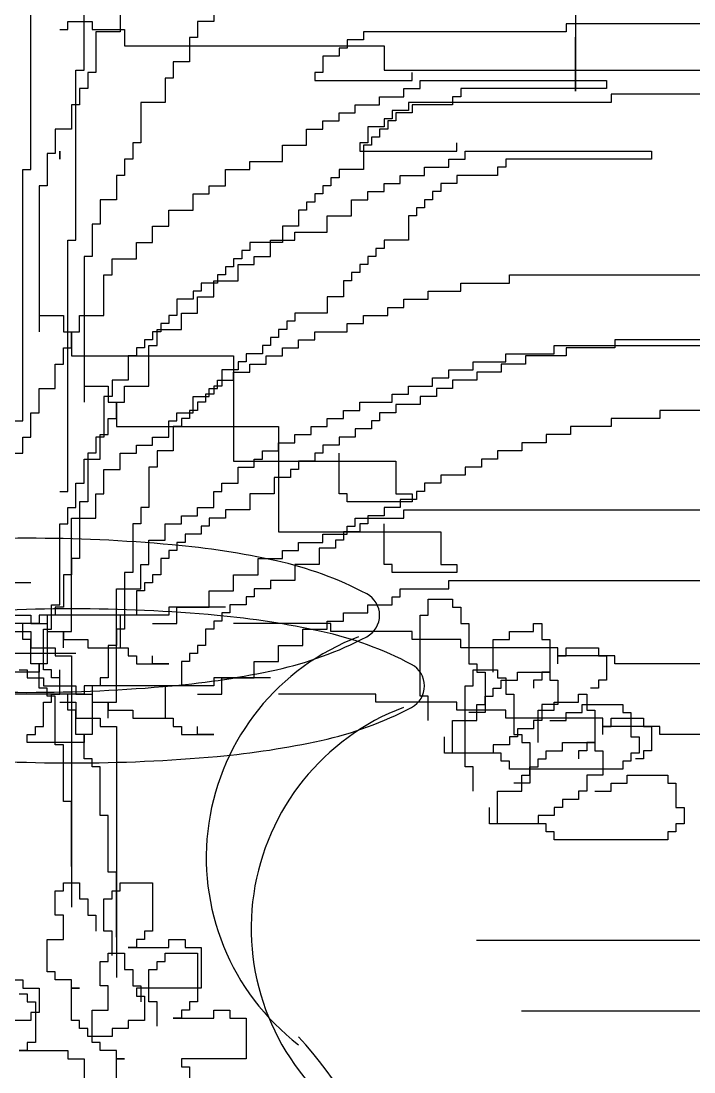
# Model space of a CAD drawing. Extents: x -74236 to 286982, y -14633 to 132816.
# Drawn here: x 110529.6 to 110626.1, y 123825 to 123975.7 of the extents above; entities that cross this region are included whole.
import ezdxf

# ---------------------------------------------------------------- set-up
doc = ezdxf.new("R2010")
doc.units = 0
doc.header["$LTSCALE"] = 10
doc.header["$MEASUREMENT"] = 0
doc.layers.add('LAYER3', color=4, linetype='Continuous')

msp = doc.modelspace()

# ---------------------------------------------------------------- linework, layer by layer
at = {"layer": 'LAYER3', "color": 8}
for p, q in [((110609.08, 123985.03), (110609.08, 123965.64)), ((110557.22, 123981.45), (110557.22, 123975.64)), ((110538.62, 123968.67), (110538.62, 123980.29)), ((110531.01, 123954.4), (110531.01, 123978.79)), ((110543.8, 123977.63), (110543.8, 123974.15)), ((110535.13, 123974.48), (110536.29, 123974.48)), ((110536.29, 123975.64), (110539.78, 123975.64)), ((110536.29, 123974.48), (110536.29, 123975.64)), ((110539.78, 123975.64), (110539.78, 123974.48)), ((110539.78, 123974.48), (110544.43, 123974.48)), ((110544.43, 123974.48), (110544.43, 123972.16)), ((110554.89, 123975.64), (110554.89, 123973.32)), ((110557.22, 123975.64), (110554.89, 123975.64)), ((110607.73, 123975.31), (110607.73, 123974.15)), ((110651.91, 123975.31), (110607.73, 123975.31)), ((110540.31, 123974.15), (110540.31, 123968.34)), ((110543.8, 123974.15), (110540.31, 123974.15)), ((110554.89, 123973.32), (110553.73, 123973.32)), ((110553.73, 123973.32), (110553.73, 123969.83)), ((110576.35, 123972.98), (110576.35, 123971.82)), ((110578.67, 123972.98), (110576.35, 123972.98)), ((110578.67, 123974.15), (110578.67, 123972.98)), ((110607.73, 123974.15), (110578.67, 123974.15)), ((110609.08, 123965.64), (110609.08, 123973.39)), ((110544.43, 123972.16), (110581.63, 123972.16)), ((110575.18, 123971.82), (110575.18, 123970.66)), ((110576.35, 123971.82), (110575.18, 123971.82)), ((110581.63, 123972.16), (110581.63, 123968.67)), ((110572.86, 123970.66), (110572.86, 123968.34)), ((110575.18, 123970.66), (110572.86, 123970.66)), ((110537.46, 123968.67), (110538.62, 123968.67)), ((110537.46, 123944.28), (110537.46, 123968.67)), ((110551.4, 123969.83), (110551.4, 123967.51)), ((110553.73, 123969.83), (110551.4, 123969.83)), ((110581.63, 123968.67), (110656.03, 123968.67)), ((110539.15, 123968.34), (110539.15, 123966.01)), ((110540.31, 123968.34), (110539.15, 123968.34)), ((110550.24, 123967.51), (110550.24, 123964.03)), ((110551.4, 123967.51), (110550.24, 123967.51)), ((110571.7, 123968.34), (110571.7, 123967.18)), ((110572.86, 123968.34), (110571.7, 123968.34)), ((110571.7, 123967.18), (110585.65, 123967.18)), ((110585.65, 123967.18), (110585.65, 123968.34)), ((110586.81, 123967.18), (110613.54, 123967.18)), ((110586.81, 123966.01), (110586.81, 123967.18)), ((110613.54, 123967.18), (110613.54, 123966.01)), ((110537.98, 123966.01), (110537.98, 123963.69)), ((110539.15, 123966.01), (110537.98, 123966.01)), ((110584.48, 123966.01), (110586.81, 123966.01)), ((110584.48, 123964.85), (110584.48, 123966.01)), ((110613.54, 123966.01), (110592.62, 123966.01)), ((110592.62, 123966.01), (110592.62, 123964.85)), ((110546.75, 123964.03), (110546.75, 123958.22)), ((110550.24, 123964.03), (110546.75, 123964.03)), ((110581, 123964.85), (110584.48, 123964.85)), ((110581, 123963.69), (110581, 123964.85)), ((110585.12, 123964.03), (110585.12, 123962.86)), ((110614.18, 123964.03), (110585.12, 123964.03)), ((110591.46, 123964.85), (110591.46, 123963.69)), ((110592.62, 123964.85), (110591.46, 123964.85)), ((110614.18, 123965.19), (110614.18, 123964.03)), ((110658.35, 123965.19), (110614.18, 123965.19)), ((110536.82, 123963.69), (110536.82, 123960.21)), ((110537.98, 123963.69), (110536.82, 123963.69)), ((110575.18, 123962.53), (110577.51, 123962.53)), ((110575.18, 123961.37), (110575.18, 123962.53)), ((110577.51, 123963.69), (110581, 123963.69)), ((110577.51, 123962.53), (110577.51, 123963.69)), ((110582.79, 123962.86), (110582.79, 123961.7)), ((110585.12, 123962.86), (110582.79, 123962.86)), ((110583.32, 123962.53), (110583.32, 123961.37)), ((110585.65, 123962.53), (110583.32, 123962.53)), ((110585.65, 123963.69), (110585.65, 123962.53)), ((110591.46, 123963.69), (110585.65, 123963.69)), ((110572.86, 123961.37), (110575.18, 123961.37)), ((110572.86, 123960.21), (110572.86, 123961.37)), ((110581.63, 123961.7), (110581.63, 123960.54)), ((110582.79, 123961.7), (110581.63, 123961.7)), ((110582.16, 123961.37), (110582.16, 123960.21)), ((110583.32, 123961.37), (110582.16, 123961.37)), ((110534.5, 123960.21), (110534.5, 123956.72)), ((110536.82, 123960.21), (110534.5, 123960.21)), ((110570.53, 123960.21), (110572.86, 123960.21)), ((110570.53, 123957.88), (110570.53, 123960.21)), ((110579.3, 123960.54), (110579.3, 123958.22)), ((110581.63, 123960.54), (110579.3, 123960.54)), ((110581, 123960.21), (110581, 123959.04)), ((110582.16, 123960.21), (110581, 123960.21)), ((110545.59, 123958.22), (110545.59, 123955.89)), ((110546.75, 123958.22), (110545.59, 123958.22)), ((110578.14, 123958.22), (110578.14, 123957.06)), ((110579.3, 123958.22), (110578.14, 123958.22)), ((110579.83, 123959.04), (110579.83, 123957.88)), ((110581, 123959.04), (110579.83, 123959.04)), ((110592.09, 123957.06), (110592.09, 123958.22)), ((110533.33, 123956.72), (110533.33, 123952.07)), ((110534.5, 123956.72), (110533.33, 123956.72)), ((110535.13, 123955.89), (110535.13, 123957.06)), ((110535.13, 123957.06), (110535.13, 123955.89)), ((110567.05, 123957.88), (110570.53, 123957.88)), ((110567.05, 123955.56), (110567.05, 123957.88)), ((110578.14, 123957.06), (110592.09, 123957.06)), ((110578.67, 123957.88), (110578.67, 123954.4)), ((110579.83, 123957.88), (110578.67, 123957.88)), ((110593.25, 123957.06), (110619.99, 123957.06)), ((110593.25, 123955.89), (110593.25, 123957.06)), ((110619.99, 123957.06), (110619.99, 123955.89)), ((110544.43, 123955.89), (110544.43, 123953.57)), ((110545.59, 123955.89), (110544.43, 123955.89)), ((110562.4, 123955.56), (110567.05, 123955.56)), ((110562.4, 123954.4), (110562.4, 123955.56)), ((110590.93, 123955.89), (110593.25, 123955.89)), ((110590.93, 123954.73), (110590.93, 123955.89)), ((110619.99, 123955.89), (110599.07, 123955.89)), ((110599.07, 123955.89), (110599.07, 123954.73)), ((110529.85, 123918.39), (110529.85, 123954.4)), ((110529.85, 123954.4), (110531.01, 123954.4)), ((110543.27, 123953.57), (110543.27, 123950.08)), ((110544.43, 123953.57), (110543.27, 123953.57)), ((110558.91, 123954.4), (110562.4, 123954.4)), ((110558.91, 123952.07), (110558.91, 123954.4)), ((110575.18, 123954.4), (110575.18, 123953.24)), ((110578.67, 123954.4), (110575.18, 123954.4)), ((110583.95, 123953.57), (110587.44, 123953.57)), ((110583.95, 123952.41), (110583.95, 123953.57)), ((110587.44, 123954.73), (110590.93, 123954.73)), ((110587.44, 123953.57), (110587.44, 123954.73)), ((110592.09, 123953.57), (110592.09, 123952.41)), ((110597.9, 123953.57), (110592.09, 123953.57)), ((110597.9, 123954.73), (110597.9, 123953.57)), ((110599.07, 123954.73), (110597.9, 123954.73)), ((110532.17, 123952.07), (110532.17, 123931.16)), ((110533.33, 123952.07), (110532.17, 123952.07)), ((110556.58, 123952.07), (110558.91, 123952.07)), ((110556.58, 123950.91), (110556.58, 123952.07)), ((110572.86, 123952.07), (110572.86, 123950.91)), ((110574.02, 123952.07), (110572.86, 123952.07)), ((110574.02, 123953.24), (110574.02, 123952.07)), ((110575.18, 123953.24), (110574.02, 123953.24)), ((110581.63, 123952.41), (110583.95, 123952.41)), ((110581.63, 123951.25), (110581.63, 123952.41)), ((110589.77, 123952.41), (110589.77, 123951.25)), ((110592.09, 123952.41), (110589.77, 123952.41)), ((110554.26, 123950.91), (110556.58, 123950.91)), ((110554.26, 123948.59), (110554.26, 123950.91)), ((110571.7, 123950.91), (110571.7, 123949.75)), ((110572.86, 123950.91), (110571.7, 123950.91)), ((110579.3, 123951.25), (110581.63, 123951.25)), ((110579.3, 123950.08), (110579.3, 123951.25)), ((110588.6, 123951.25), (110588.6, 123950.08)), ((110589.77, 123951.25), (110588.6, 123951.25)), ((110540.94, 123950.08), (110540.94, 123946.6)), ((110543.27, 123950.08), (110540.94, 123950.08)), ((110570.53, 123949.75), (110570.53, 123948.59)), ((110571.7, 123949.75), (110570.53, 123949.75)), ((110576.98, 123950.08), (110579.3, 123950.08)), ((110576.98, 123947.76), (110576.98, 123950.08)), ((110586.28, 123948.92), (110586.28, 123947.76)), ((110587.44, 123948.92), (110586.28, 123948.92)), ((110587.44, 123950.08), (110587.44, 123948.92)), ((110588.6, 123950.08), (110587.44, 123950.08)), ((110550.77, 123948.59), (110554.26, 123948.59)), ((110550.77, 123946.27), (110550.77, 123948.59)), ((110569.37, 123948.59), (110569.37, 123946.27)), ((110570.53, 123948.59), (110569.37, 123948.59)), ((110573.49, 123947.76), (110576.98, 123947.76)), ((110573.49, 123945.44), (110573.49, 123947.76)), ((110585.12, 123947.76), (110585.12, 123944.28)), ((110586.28, 123947.76), (110585.12, 123947.76)), ((110539.78, 123946.6), (110539.78, 123941.95)), ((110540.94, 123946.6), (110539.78, 123946.6)), ((110548.45, 123946.27), (110550.77, 123946.27)), ((110548.45, 123943.94), (110548.45, 123946.27)), ((110567.05, 123946.27), (110567.05, 123943.94)), ((110569.37, 123946.27), (110567.05, 123946.27)), ((110568.84, 123945.44), (110573.49, 123945.44)), ((110568.84, 123944.28), (110568.84, 123945.44)), ((110536.29, 123908.26), (110536.29, 123944.28)), ((110536.29, 123944.28), (110537.46, 123944.28)), ((110546.12, 123943.94), (110548.45, 123943.94)), ((110546.12, 123941.62), (110546.12, 123943.94)), ((110562.4, 123943.94), (110562.4, 123942.78)), ((110567.05, 123943.94), (110562.4, 123943.94)), ((110565.35, 123944.28), (110568.84, 123944.28)), ((110565.35, 123941.95), (110565.35, 123944.28)), ((110580.47, 123943.11), (110580.47, 123941.95)), ((110581.63, 123943.11), (110580.47, 123943.11)), ((110581.63, 123944.28), (110581.63, 123943.11)), ((110585.12, 123944.28), (110581.63, 123944.28)), ((110538.62, 123941.95), (110538.62, 123921.04)), ((110539.78, 123941.95), (110538.62, 123941.95)), ((110542.63, 123941.62), (110546.12, 123941.62)), ((110542.63, 123939.3), (110542.63, 123941.62)), ((110560.07, 123941.62), (110560.07, 123940.46)), ((110561.23, 123941.62), (110560.07, 123941.62)), ((110561.23, 123942.78), (110561.23, 123941.62)), ((110562.4, 123942.78), (110561.23, 123942.78)), ((110563.03, 123941.95), (110565.35, 123941.95)), ((110563.03, 123940.79), (110563.03, 123941.95)), ((110579.3, 123941.95), (110579.3, 123940.79)), ((110580.47, 123941.95), (110579.3, 123941.95)), ((110558.91, 123940.46), (110558.91, 123939.3)), ((110560.07, 123940.46), (110558.91, 123940.46)), ((110560.7, 123940.79), (110563.03, 123940.79)), ((110560.7, 123938.47), (110560.7, 123940.79)), ((110578.14, 123940.79), (110578.14, 123939.63)), ((110579.3, 123940.79), (110578.14, 123940.79)), ((110541.47, 123939.3), (110542.63, 123939.3)), ((110541.47, 123933.49), (110541.47, 123939.3)), ((110557.22, 123938.47), (110560.7, 123938.47)), ((110557.22, 123936.14), (110557.22, 123938.47)), ((110557.75, 123939.3), (110557.75, 123938.13)), ((110558.91, 123939.3), (110557.75, 123939.3)), ((110575.82, 123938.47), (110575.82, 123936.14)), ((110576.98, 123938.47), (110575.82, 123938.47)), ((110576.98, 123939.63), (110576.98, 123938.47)), ((110578.14, 123939.63), (110576.98, 123939.63)), ((110599.6, 123939.3), (110636.79, 123939.3)), ((110599.6, 123938.13), (110599.6, 123939.3)), ((110554.26, 123936.97), (110554.26, 123935.81)), ((110555.42, 123936.97), (110554.26, 123936.97)), ((110555.42, 123938.13), (110555.42, 123936.97)), ((110557.75, 123938.13), (110555.42, 123938.13)), ((110587.97, 123936.97), (110592.62, 123936.97)), ((110587.97, 123935.81), (110587.97, 123936.97)), ((110592.62, 123938.13), (110599.6, 123938.13)), ((110592.62, 123936.97), (110592.62, 123938.13)), ((110551.93, 123935.81), (110551.93, 123933.49)), ((110554.26, 123935.81), (110551.93, 123935.81)), ((110554.89, 123936.14), (110557.22, 123936.14)), ((110554.89, 123933.82), (110554.89, 123936.14)), ((110573.49, 123936.14), (110573.49, 123933.82)), ((110575.82, 123936.14), (110573.49, 123936.14)), ((110584.48, 123935.81), (110587.97, 123935.81)), ((110584.48, 123934.65), (110584.48, 123935.81)), ((110552.57, 123933.82), (110554.89, 123933.82)), ((110552.57, 123931.5), (110552.57, 123933.82)), ((110568.84, 123933.82), (110568.84, 123932.66)), ((110573.49, 123933.82), (110568.84, 123933.82)), ((110582.16, 123934.65), (110584.48, 123934.65)), ((110582.16, 123933.49), (110582.16, 123934.65)), ((110532.17, 123933.49), (110535.66, 123933.49)), ((110535.66, 123933.49), (110535.66, 123931.16)), ((110537.98, 123931.16), (110537.98, 123933.49)), ((110537.98, 123933.49), (110541.47, 123933.49)), ((110549.61, 123932.33), (110549.61, 123931.16)), ((110550.77, 123932.33), (110549.61, 123932.33)), ((110550.77, 123933.49), (110550.77, 123932.33)), ((110551.93, 123933.49), (110550.77, 123933.49)), ((110567.68, 123932.66), (110567.68, 123931.5)), ((110568.84, 123932.66), (110567.68, 123932.66)), ((110576.35, 123931.16), (110576.35, 123932.33)), ((110576.35, 123932.33), (110578.67, 123932.33)), ((110578.67, 123933.49), (110582.16, 123933.49)), ((110578.67, 123932.33), (110578.67, 123933.49)), ((110535.66, 123931.16), (110536.82, 123931.16)), ((110536.82, 123931.16), (110536.82, 123927.68)), ((110536.82, 123931.16), (110537.98, 123931.16)), ((110536.82, 123928.84), (110536.82, 123931.16)), ((110548.45, 123931.16), (110548.45, 123930)), ((110549.61, 123931.16), (110548.45, 123931.16)), ((110549.08, 123931.5), (110552.57, 123931.5)), ((110549.08, 123929.17), (110549.08, 123931.5)), ((110566.52, 123931.5), (110566.52, 123930.34)), ((110567.68, 123931.5), (110566.52, 123931.5)), ((110571.7, 123931.16), (110576.35, 123931.16)), ((110571.7, 123930), (110571.7, 123931.16)), ((110547.28, 123930), (110547.28, 123928.84)), ((110548.45, 123930), (110547.28, 123930)), ((110565.35, 123930.34), (110565.35, 123929.17)), ((110566.52, 123930.34), (110565.35, 123930.34)), ((110569.37, 123930), (110571.7, 123930)), ((110569.37, 123928.84), (110569.37, 123930)), ((110614.71, 123930), (110614.71, 123928.84)), ((110644.93, 123930), (110614.71, 123930)), ((110535.66, 123928.84), (110536.82, 123928.84)), ((110535.66, 123926.52), (110535.66, 123928.84)), ((110546.12, 123928.84), (110546.12, 123927.68)), ((110547.28, 123928.84), (110546.12, 123928.84)), ((110547.92, 123929.17), (110549.08, 123929.17)), ((110547.92, 123923.37), (110547.92, 123929.17)), ((110561.87, 123928.01), (110561.87, 123926.85)), ((110564.19, 123928.01), (110561.87, 123928.01)), ((110564.19, 123929.17), (110564.19, 123928.01)), ((110565.35, 123929.17), (110564.19, 123929.17)), ((110567.05, 123928.84), (110569.37, 123928.84)), ((110567.05, 123927.68), (110567.05, 123928.84)), ((110599.07, 123928.01), (110606.04, 123928.01)), ((110599.07, 123926.85), (110599.07, 123928.01)), ((110606.04, 123928.01), (110606.04, 123929.17)), ((110606.04, 123929.17), (110643.24, 123929.17)), ((110614.71, 123928.84), (110607.73, 123928.84)), ((110607.73, 123928.84), (110607.73, 123927.68)), ((110534.5, 123926.52), (110535.66, 123926.52)), ((110534.5, 123923.03), (110534.5, 123926.52)), ((110536.82, 123927.68), (110560.07, 123927.68)), ((110544.96, 123927.68), (110544.96, 123924.19)), ((110546.12, 123927.68), (110544.96, 123927.68)), ((110560.07, 123927.68), (110560.07, 123912.58)), ((110560.7, 123926.85), (110560.7, 123925.69)), ((110561.87, 123926.85), (110560.7, 123926.85)), ((110562.4, 123926.52), (110564.72, 123926.52)), ((110562.4, 123925.36), (110562.4, 123926.52)), ((110564.72, 123927.68), (110567.05, 123927.68)), ((110564.72, 123926.52), (110564.72, 123927.68)), ((110594.42, 123926.85), (110599.07, 123926.85)), ((110594.42, 123925.69), (110594.42, 123926.85)), ((110598.43, 123926.52), (110598.43, 123925.36)), ((110601.92, 123926.52), (110598.43, 123926.52)), ((110601.92, 123927.68), (110601.92, 123926.52)), ((110607.73, 123927.68), (110601.92, 123927.68)), ((110558.38, 123925.69), (110558.38, 123923.37)), ((110560.7, 123925.69), (110558.38, 123925.69)), ((110560.07, 123925.36), (110562.4, 123925.36)), ((110560.07, 123924.19), (110560.07, 123925.36)), ((110590.93, 123925.69), (110594.42, 123925.69)), ((110590.93, 123924.53), (110590.93, 123925.69)), ((110594.95, 123925.36), (110594.95, 123924.19)), ((110598.43, 123925.36), (110594.95, 123925.36)), ((110538.62, 123923.37), (110542.1, 123923.37)), ((110542.1, 123923.37), (110542.1, 123921.04)), ((110542.63, 123924.19), (110542.63, 123921.87)), ((110544.96, 123924.19), (110542.63, 123924.19)), ((110544.43, 123921.04), (110544.43, 123923.37)), ((110544.43, 123923.37), (110547.92, 123923.37)), ((110557.22, 123923.37), (110557.22, 123922.2)), ((110558.38, 123923.37), (110557.22, 123923.37)), ((110557.75, 123924.19), (110560.07, 123924.19)), ((110557.75, 123923.03), (110557.75, 123924.19)), ((110585.12, 123923.37), (110588.6, 123923.37)), ((110585.12, 123922.2), (110585.12, 123923.37)), ((110588.6, 123924.53), (110590.93, 123924.53)), ((110588.6, 123923.37), (110588.6, 123924.53)), ((110591.46, 123924.19), (110591.46, 123923.03)), ((110594.95, 123924.19), (110591.46, 123924.19)), ((110532.17, 123923.03), (110534.5, 123923.03)), ((110532.17, 123919.55), (110532.17, 123923.03)), ((110541.47, 123921.87), (110541.47, 123916.06)), ((110542.63, 123921.87), (110541.47, 123921.87)), ((110554.26, 123921.87), (110556.58, 123921.87)), ((110554.26, 123919.55), (110554.26, 123921.87)), ((110556.05, 123922.2), (110556.05, 123921.04)), ((110557.22, 123922.2), (110556.05, 123922.2)), ((110556.58, 123923.03), (110557.75, 123923.03)), ((110556.58, 123921.87), (110556.58, 123923.03)), ((110582.79, 123921.04), (110582.79, 123922.2)), ((110582.79, 123922.2), (110585.12, 123922.2)), ((110586.81, 123921.87), (110586.81, 123920.71)), ((110589.13, 123921.87), (110586.81, 123921.87)), ((110589.13, 123923.03), (110589.13, 123921.87)), ((110591.46, 123923.03), (110589.13, 123923.03)), ((110542.1, 123921.04), (110543.27, 123921.04)), ((110543.27, 123921.04), (110543.27, 123917.56)), ((110543.27, 123921.04), (110544.43, 123921.04)), ((110543.27, 123918.72), (110543.27, 123921.04)), ((110554.89, 123921.04), (110554.89, 123919.88)), ((110556.05, 123921.04), (110554.89, 123921.04)), ((110578.14, 123921.04), (110582.79, 123921.04)), ((110578.14, 123919.88), (110578.14, 123921.04)), ((110583.32, 123920.71), (110583.32, 123919.55)), ((110586.81, 123920.71), (110583.32, 123920.71)), ((110531.01, 123919.55), (110532.17, 123919.55)), ((110531.01, 123916.06), (110531.01, 123919.55)), ((110551.93, 123919.55), (110554.26, 123919.55)), ((110551.93, 123918.39), (110551.93, 123919.55)), ((110553.73, 123919.88), (110553.73, 123918.72)), ((110554.89, 123919.88), (110553.73, 123919.88)), ((110575.82, 123919.88), (110578.14, 123919.88)), ((110575.82, 123918.72), (110575.82, 123919.88)), ((110581, 123919.55), (110581, 123918.39)), ((110583.32, 123919.55), (110581, 123919.55)), ((110621.15, 123919.88), (110621.15, 123918.72)), ((110651.38, 123919.88), (110621.15, 123919.88)), ((110528.68, 123918.39), (110529.85, 123918.39)), ((110542.1, 123918.72), (110543.27, 123918.72)), ((110542.1, 123916.4), (110542.1, 123918.72)), ((110543.27, 123917.56), (110566.52, 123917.56)), ((110550.77, 123918.39), (110551.93, 123918.39)), ((110550.77, 123916.06), (110550.77, 123918.39)), ((110551.4, 123917.56), (110551.4, 123914.07)), ((110552.57, 123917.56), (110551.4, 123917.56)), ((110552.57, 123918.72), (110552.57, 123917.56)), ((110553.73, 123918.72), (110552.57, 123918.72)), ((110566.52, 123917.56), (110566.52, 123902.46)), ((110571.17, 123917.56), (110573.49, 123917.56)), ((110571.17, 123916.4), (110571.17, 123917.56)), ((110573.49, 123918.72), (110575.82, 123918.72)), ((110573.49, 123917.56), (110573.49, 123918.72)), ((110577.51, 123917.22), (110577.51, 123916.06)), ((110579.83, 123917.22), (110577.51, 123917.22)), ((110579.83, 123918.39), (110579.83, 123917.22)), ((110581, 123918.39), (110579.83, 123918.39)), ((110608.37, 123917.56), (110608.37, 123916.4)), ((110614.18, 123917.56), (110608.37, 123917.56)), ((110621.15, 123918.72), (110614.18, 123918.72)), ((110614.18, 123918.72), (110614.18, 123917.56)), ((110529.85, 123916.06), (110531.01, 123916.06)), ((110529.85, 123913.74), (110529.85, 123916.06)), ((110540.31, 123916.06), (110540.31, 123913.74)), ((110541.47, 123916.06), (110540.31, 123916.06)), ((110540.94, 123916.4), (110542.1, 123916.4)), ((110540.94, 123912.91), (110540.94, 123916.4)), ((110548.45, 123916.06), (110550.77, 123916.06)), ((110548.45, 123914.9), (110548.45, 123916.06)), ((110568.84, 123916.4), (110571.17, 123916.4)), ((110568.84, 123915.23), (110568.84, 123916.4)), ((110575.18, 123916.06), (110575.18, 123914.9)), ((110577.51, 123916.06), (110575.18, 123916.06)), ((110604.88, 123916.4), (110604.88, 123915.23)), ((110608.37, 123916.4), (110604.88, 123916.4)), ((110546.12, 123914.9), (110548.45, 123914.9)), ((110546.12, 123913.74), (110546.12, 123914.9)), ((110566.52, 123915.23), (110568.84, 123915.23)), ((110566.52, 123914.07), (110566.52, 123915.23)), ((110572.86, 123914.9), (110572.86, 123913.74)), ((110575.18, 123914.9), (110572.86, 123914.9)), ((110601.39, 123915.23), (110601.39, 123914.07)), ((110604.88, 123915.23), (110601.39, 123915.23)), ((110528.68, 123913.74), (110529.85, 123913.74)), ((110538.62, 123912.91), (110540.94, 123912.91)), ((110538.62, 123909.43), (110538.62, 123912.91)), ((110539.15, 123913.74), (110539.15, 123906.77)), ((110540.31, 123913.74), (110539.15, 123913.74)), ((110543.8, 123913.74), (110546.12, 123913.74)), ((110543.8, 123911.42), (110543.8, 123913.74)), ((110549.08, 123914.07), (110549.08, 123911.75)), ((110551.4, 123914.07), (110549.08, 123914.07)), ((110563.03, 123912.91), (110564.19, 123912.91)), ((110563.03, 123911.75), (110563.03, 123912.91)), ((110564.19, 123914.07), (110566.52, 123914.07)), ((110564.19, 123912.91), (110564.19, 123914.07)), ((110571.7, 123913.74), (110571.7, 123912.58)), ((110572.86, 123913.74), (110571.7, 123913.74)), ((110575.18, 123907.93), (110575.18, 123913.74)), ((110595.58, 123912.91), (110595.58, 123911.75)), ((110597.9, 123912.91), (110595.58, 123912.91)), ((110597.9, 123914.07), (110597.9, 123912.91)), ((110601.39, 123914.07), (110597.9, 123914.07)), ((110541.47, 123911.42), (110543.8, 123911.42)), ((110541.47, 123907.93), (110541.47, 123911.42)), ((110547.92, 123911.75), (110547.92, 123905.94)), ((110549.08, 123911.75), (110547.92, 123911.75)), ((110560.07, 123912.58), (110583.32, 123912.58)), ((110560.7, 123911.75), (110563.03, 123911.75)), ((110560.7, 123909.43), (110560.7, 123911.75)), ((110568.21, 123911.42), (110568.21, 123910.25)), ((110569.37, 123911.42), (110568.21, 123911.42)), ((110569.37, 123912.58), (110569.37, 123911.42)), ((110571.7, 123912.58), (110569.37, 123912.58)), ((110583.32, 123912.58), (110583.32, 123907.93)), ((110593.25, 123911.75), (110593.25, 123910.59)), ((110595.58, 123911.75), (110593.25, 123911.75)), ((110565.88, 123910.25), (110565.88, 123907.93)), ((110568.21, 123910.25), (110565.88, 123910.25)), ((110589.77, 123910.59), (110589.77, 123909.43)), ((110593.25, 123910.59), (110589.77, 123910.59)), ((110535.13, 123908.26), (110536.29, 123908.26)), ((110537.46, 123905.94), (110537.46, 123909.43)), ((110537.46, 123909.43), (110538.62, 123909.43)), ((110557.22, 123905.94), (110557.22, 123908.26)), ((110557.22, 123908.26), (110558.38, 123908.26)), ((110558.38, 123909.43), (110560.7, 123909.43)), ((110558.38, 123908.26), (110558.38, 123909.43)), ((110586.28, 123908.26), (110586.28, 123907.1)), ((110587.44, 123908.26), (110586.28, 123908.26)), ((110587.44, 123909.43), (110587.44, 123908.26)), ((110589.77, 123909.43), (110587.44, 123909.43)), ((110537.98, 123906.77), (110537.98, 123898.64)), ((110539.15, 123906.77), (110537.98, 123906.77)), ((110540.31, 123904.44), (110540.31, 123907.93)), ((110540.31, 123907.93), (110541.47, 123907.93)), ((110562.4, 123907.93), (110562.4, 123905.61)), ((110565.88, 123907.93), (110562.4, 123907.93)), ((110576.35, 123907.93), (110575.18, 123907.93)), ((110576.35, 123906.77), (110576.35, 123907.93)), ((110585.65, 123906.77), (110576.35, 123906.77)), ((110583.32, 123907.93), (110585.65, 123907.93)), ((110583.95, 123907.1), (110583.95, 123905.94)), ((110586.28, 123907.1), (110583.95, 123907.1)), ((110585.65, 123907.93), (110585.65, 123906.77)), ((110536.29, 123905.94), (110537.46, 123905.94)), ((110536.29, 123903.62), (110536.29, 123905.94)), ((110546.75, 123905.94), (110546.75, 123903.62)), ((110547.92, 123905.94), (110546.75, 123905.94)), ((110554.89, 123905.94), (110557.22, 123905.94)), ((110554.89, 123904.78), (110554.89, 123905.94)), ((110558.91, 123905.61), (110558.91, 123904.44)), ((110562.4, 123905.61), (110558.91, 123905.61)), ((110581.63, 123905.94), (110581.63, 123904.78)), ((110583.95, 123905.94), (110581.63, 123905.94)), ((110584.48, 123905.61), (110627.49, 123905.61)), ((110584.48, 123904.44), (110584.48, 123905.61)), ((110536.82, 123904.44), (110540.31, 123904.44)), ((110536.82, 123888.18), (110536.82, 123904.44)), ((110552.57, 123904.78), (110554.89, 123904.78)), ((110552.57, 123903.62), (110552.57, 123904.78)), ((110556.58, 123904.44), (110556.58, 123903.28)), ((110558.91, 123904.44), (110556.58, 123904.44)), ((110577.51, 123904.44), (110584.48, 123904.44)), ((110577.51, 123903.28), (110577.51, 123904.44)), ((110579.3, 123904.78), (110579.3, 123903.62)), ((110581.63, 123904.78), (110579.3, 123904.78)), ((110535.13, 123903.62), (110536.29, 123903.62)), ((110535.13, 123892), (110535.13, 123903.62)), ((110545.59, 123903.62), (110545.59, 123896.65)), ((110546.75, 123903.62), (110545.59, 123903.62)), ((110550.24, 123903.62), (110552.57, 123903.62)), ((110550.24, 123901.29), (110550.24, 123903.62)), ((110555.42, 123903.28), (110555.42, 123902.12)), ((110556.58, 123903.28), (110555.42, 123903.28)), ((110566.52, 123902.46), (110589.77, 123902.46)), ((110575.82, 123902.46), (110575.82, 123901.29)), ((110578.14, 123902.46), (110575.82, 123902.46)), ((110576.35, 123903.28), (110577.51, 123903.28)), ((110576.35, 123902.12), (110576.35, 123903.28)), ((110578.14, 123903.62), (110578.14, 123902.46)), ((110579.3, 123903.62), (110578.14, 123903.62)), ((110581.63, 123897.81), (110581.63, 123903.62)), ((110589.77, 123902.46), (110589.77, 123897.81)), ((110547.92, 123901.29), (110550.24, 123901.29)), ((110547.92, 123897.81), (110547.92, 123901.29)), ((110551.93, 123900.96), (110551.93, 123899.8)), ((110553.1, 123900.96), (110551.93, 123900.96)), ((110553.1, 123902.12), (110553.1, 123900.96)), ((110555.42, 123902.12), (110553.1, 123902.12)), ((110569.37, 123900.96), (110572.86, 123900.96)), ((110569.37, 123899.8), (110569.37, 123900.96)), ((110572.86, 123902.12), (110576.35, 123902.12)), ((110572.86, 123900.96), (110572.86, 123902.12)), ((110574.65, 123901.29), (110574.65, 123900.13)), ((110575.82, 123901.29), (110574.65, 123901.29)), ((110550.77, 123899.8), (110550.77, 123898.64)), ((110551.93, 123899.8), (110550.77, 123899.8)), ((110567.05, 123899.8), (110569.37, 123899.8)), ((110567.05, 123898.64), (110567.05, 123899.8)), ((110572.33, 123900.13), (110572.33, 123897.81)), ((110574.65, 123900.13), (110572.33, 123900.13)), ((110536.82, 123898.64), (110536.82, 123896.31)), ((110537.98, 123898.64), (110536.82, 123898.64)), ((110546.75, 123897.81), (110547.92, 123897.81)), ((110546.75, 123894.32), (110546.75, 123897.81)), ((110549.61, 123898.64), (110549.61, 123896.31)), ((110550.77, 123898.64), (110549.61, 123898.64)), ((110563.56, 123898.64), (110567.05, 123898.64)), ((110563.56, 123896.31), (110563.56, 123898.64)), ((110568.84, 123897.81), (110568.84, 123895.49)), ((110572.33, 123897.81), (110568.84, 123897.81)), ((110582.79, 123897.81), (110581.63, 123897.81)), ((110582.79, 123896.65), (110582.79, 123897.81)), ((110589.77, 123897.81), (110592.09, 123897.81)), ((110592.09, 123897.81), (110592.09, 123896.65)), ((110535.66, 123896.31), (110535.66, 123891.67)), ((110536.82, 123896.31), (110535.66, 123896.31)), ((110544.43, 123896.65), (110544.43, 123888.51)), ((110545.59, 123896.65), (110544.43, 123896.65)), ((110548.45, 123896.31), (110548.45, 123895.15)), ((110549.61, 123896.31), (110548.45, 123896.31)), ((110560.07, 123896.31), (110563.56, 123896.31)), ((110560.07, 123893.99), (110560.07, 123896.31)), ((110592.09, 123896.65), (110582.79, 123896.65)), ((110531.01, 123895.15), (110501.95, 123895.15)), ((110547.28, 123895.15), (110547.28, 123893.99)), ((110548.45, 123895.15), (110547.28, 123895.15)), ((110565.35, 123895.49), (110565.35, 123894.32)), ((110568.84, 123895.49), (110565.35, 123895.49)), ((110590.93, 123895.49), (110633.94, 123895.49)), ((110590.93, 123894.32), (110590.93, 123895.49)), ((110543.27, 123894.32), (110546.75, 123894.32)), ((110543.27, 123878.06), (110543.27, 123894.32)), ((110546.12, 123893.99), (110546.12, 123890.5)), ((110547.28, 123893.99), (110546.12, 123893.99)), ((110556.58, 123893.99), (110560.07, 123893.99)), ((110556.58, 123891.67), (110556.58, 123893.99)), ((110561.87, 123893.16), (110561.87, 123892)), ((110563.03, 123893.16), (110561.87, 123893.16)), ((110563.03, 123894.32), (110563.03, 123893.16)), ((110565.35, 123894.32), (110563.03, 123894.32)), ((110582.79, 123893.16), (110583.95, 123893.16)), ((110582.79, 123892), (110582.79, 123893.16)), ((110583.95, 123894.32), (110590.93, 123894.32)), ((110583.95, 123893.16), (110583.95, 123894.32)), ((110533.97, 123892), (110535.13, 123892)), ((110533.97, 123888.51), (110533.97, 123892)), ((110534.5, 123891.67), (110534.5, 123890.5)), ((110535.66, 123891.67), (110534.5, 123891.67)), ((110550.77, 123891.67), (110550.77, 123890.5)), ((110558.91, 123891.67), (110550.77, 123891.67)), ((110551.93, 123891.67), (110556.58, 123891.67)), ((110551.93, 123889.34), (110551.93, 123891.67)), ((110559.54, 123892), (110559.54, 123890.84)), ((110561.87, 123892), (110559.54, 123892)), ((110579.3, 123892), (110582.79, 123892)), ((110579.3, 123890.84), (110579.3, 123892)), ((110587.97, 123892.83), (110591.46, 123892.83)), ((110587.97, 123890.5), (110587.97, 123892.83)), ((110591.46, 123892.83), (110591.46, 123891.67)), ((110591.46, 123891.67), (110592.62, 123891.67)), ((110592.62, 123891.67), (110592.62, 123889.34)), ((110526.36, 123890.5), (110531.01, 123890.5)), ((110531.01, 123890.5), (110531.01, 123889.34)), ((110532.17, 123890.5), (110532.17, 123889.34)), ((110550.77, 123890.5), (110532.17, 123890.5)), ((110533.33, 123890.5), (110533.33, 123883.53)), ((110534.5, 123890.5), (110533.33, 123890.5)), ((110543.8, 123890.5), (110543.8, 123885.86)), ((110546.12, 123890.5), (110543.8, 123890.5)), ((110558.38, 123890.84), (110558.38, 123889.68)), ((110559.54, 123890.84), (110558.38, 123890.84)), ((110575.82, 123890.84), (110579.3, 123890.84)), ((110575.82, 123889.68), (110575.82, 123890.84)), ((110586.81, 123890.5), (110587.97, 123890.5)), ((110586.81, 123878.89), (110586.81, 123890.5)), ((110532.17, 123889.34), (110519.38, 123889.34)), ((110529.85, 123887.02), (110529.85, 123889.34)), ((110531.01, 123889.34), (110533.33, 123889.34)), ((110533.33, 123889.34), (110533.33, 123888.18)), ((110548.45, 123889.34), (110551.93, 123889.34)), ((110557.22, 123889.68), (110557.22, 123888.51)), ((110558.38, 123889.68), (110557.22, 123889.68)), ((110574.02, 123889.34), (110560.07, 123889.34)), ((110573.49, 123889.68), (110575.82, 123889.68)), ((110573.49, 123888.51), (110573.49, 123889.68)), ((110574.02, 123888.18), (110574.02, 123889.34)), ((110592.62, 123889.34), (110593.78, 123889.34)), ((110593.78, 123889.34), (110593.78, 123883.53)), ((110603.08, 123889.34), (110604.25, 123889.34)), ((110603.08, 123888.18), (110603.08, 123889.34)), ((110604.25, 123889.34), (110604.25, 123887.02)), ((110528.68, 123888.18), (110531.01, 123888.18)), ((110531.01, 123888.18), (110531.01, 123885.86)), ((110532.81, 123888.51), (110533.97, 123888.51)), ((110532.81, 123882.71), (110532.81, 123888.51)), ((110533.33, 123888.18), (110535.66, 123888.18)), ((110535.66, 123888.18), (110535.66, 123887.02)), ((110535.66, 123888.18), (110536.82, 123888.18)), ((110535.66, 123885.86), (110535.66, 123888.18)), ((110543.27, 123888.51), (110543.27, 123886.19)), ((110544.43, 123888.51), (110543.27, 123888.51)), ((110556.05, 123888.51), (110556.05, 123886.19)), ((110557.22, 123888.51), (110556.05, 123888.51)), ((110570, 123888.51), (110573.49, 123888.51)), ((110570, 123886.19), (110570, 123888.51)), ((110585.65, 123888.18), (110574.02, 123888.18)), ((110585.65, 123887.02), (110585.65, 123888.18)), ((110599.6, 123888.18), (110603.08, 123888.18)), ((110599.6, 123887.02), (110599.6, 123888.18)), ((110531.01, 123887.02), (110529.85, 123887.02)), ((110531.01, 123883.53), (110531.01, 123887.02)), ((110531.01, 123885.86), (110534.5, 123885.86)), ((110534.5, 123885.86), (110534.5, 123884.7)), ((110535.66, 123887.02), (110539.15, 123887.02)), ((110539.15, 123887.02), (110539.15, 123885.86)), ((110539.15, 123885.86), (110544.96, 123885.86)), ((110542.1, 123886.19), (110542.1, 123881.54)), ((110543.27, 123886.19), (110542.1, 123886.19)), ((110544.96, 123885.86), (110544.96, 123884.7)), ((110554.89, 123886.19), (110554.89, 123885.03)), ((110556.05, 123886.19), (110554.89, 123886.19)), ((110566.52, 123886.19), (110570, 123886.19)), ((110566.52, 123883.87), (110566.52, 123886.19)), ((110592.62, 123887.02), (110585.65, 123887.02)), ((110592.62, 123885.86), (110592.62, 123887.02)), ((110606.57, 123885.86), (110592.62, 123885.86)), ((110597.27, 123887.02), (110599.6, 123887.02)), ((110597.27, 123882.37), (110597.27, 123887.02)), ((110604.25, 123887.02), (110605.41, 123887.02)), ((110605.41, 123887.02), (110605.41, 123882.37)), ((110606.57, 123884.7), (110606.57, 123885.86)), ((110607.73, 123885.86), (110612.38, 123885.86)), ((110607.73, 123884.7), (110607.73, 123885.86)), ((110612.38, 123885.86), (110612.38, 123884.7)), ((110537.46, 123885.03), (110508.39, 123885.03)), ((110534.5, 123884.7), (110536.82, 123884.7)), ((110536.82, 123884.7), (110536.82, 123848.68)), ((110544.96, 123884.7), (110546.12, 123884.7)), ((110546.12, 123884.7), (110546.12, 123883.53)), ((110548.45, 123883.53), (110548.45, 123884.7)), ((110553.73, 123885.03), (110553.73, 123883.87)), ((110554.89, 123885.03), (110553.73, 123885.03)), ((110614.71, 123884.7), (110606.57, 123884.7)), ((110606.57, 123884.7), (110607.73, 123884.7)), ((110606.57, 123883.53), (110606.57, 123884.7)), ((110612.38, 123884.7), (110613.54, 123884.7)), ((110613.54, 123884.7), (110613.54, 123881.21)), ((110614.71, 123883.53), (110614.71, 123884.7)), ((110529.32, 123882.71), (110530.48, 123882.71)), ((110530.48, 123882.71), (110530.48, 123881.54)), ((110532.17, 123883.53), (110531.01, 123883.53)), ((110532.17, 123880.05), (110532.17, 123883.53)), ((110532.17, 123883.53), (110532.17, 123882.37)), ((110533.33, 123883.53), (110532.17, 123883.53)), ((110533.97, 123882.71), (110532.81, 123882.71)), ((110533.97, 123881.54), (110533.97, 123882.71)), ((110535.13, 123879.22), (110535.13, 123882.71)), ((110546.12, 123883.53), (110550.77, 123883.53)), ((110550.77, 123883.53), (110548.45, 123883.53)), ((110552.57, 123883.87), (110552.57, 123880.38)), ((110553.73, 123883.87), (110552.57, 123883.87)), ((110563.03, 123883.87), (110566.52, 123883.87)), ((110563.03, 123881.54), (110563.03, 123883.87)), ((110593.78, 123883.53), (110594.95, 123883.53)), ((110594.42, 123882.71), (110597.9, 123882.71)), ((110594.42, 123880.38), (110594.42, 123882.71)), ((110594.95, 123883.53), (110594.95, 123882.37)), ((110597.9, 123882.71), (110597.9, 123881.54)), ((110628.66, 123883.53), (110614.71, 123883.53)), ((110532.17, 123882.37), (110524.03, 123882.37)), ((110530.48, 123881.54), (110532.81, 123881.54)), ((110532.81, 123881.54), (110532.81, 123880.38)), ((110535.13, 123881.54), (110533.97, 123881.54)), ((110535.13, 123880.38), (110535.13, 123881.54)), ((110540.94, 123881.54), (110540.94, 123880.38)), ((110542.1, 123881.54), (110540.94, 123881.54)), ((110557.22, 123881.54), (110557.22, 123880.38)), ((110565.35, 123881.54), (110557.22, 123881.54)), ((110558.38, 123881.54), (110563.03, 123881.54)), ((110558.38, 123879.22), (110558.38, 123881.54)), ((110594.95, 123882.37), (110596.11, 123882.37)), ((110596.11, 123882.37), (110596.11, 123876.56)), ((110597.9, 123881.54), (110599.07, 123881.54)), ((110598.43, 123881.21), (110600.76, 123881.21)), ((110598.43, 123880.05), (110598.43, 123881.21)), ((110599.07, 123881.54), (110599.07, 123879.22)), ((110600.76, 123882.37), (110605.41, 123882.37)), ((110600.76, 123881.21), (110600.76, 123882.37)), ((110603.08, 123881.21), (110603.08, 123880.05)), ((110604.25, 123881.21), (110603.08, 123881.21)), ((110604.25, 123882.37), (110604.25, 123881.21)), ((110605.41, 123882.37), (110604.25, 123882.37)), ((110605.41, 123882.37), (110605.41, 123881.21)), ((110605.41, 123881.21), (110606.57, 123881.21)), ((110606.57, 123881.21), (110606.57, 123877.73)), ((110613.54, 123881.21), (110612.38, 123881.21)), ((110612.38, 123881.21), (110612.38, 123880.05)), ((110533.33, 123880.05), (110532.17, 123880.05)), ((110532.81, 123880.38), (110537.46, 123880.38)), ((110533.33, 123878.89), (110533.33, 123880.05)), ((110537.46, 123880.38), (110537.46, 123879.22)), ((110538.62, 123880.38), (110538.62, 123879.22)), ((110557.22, 123880.38), (110538.62, 123880.38)), ((110539.78, 123880.38), (110539.78, 123873.41)), ((110540.94, 123880.38), (110539.78, 123880.38)), ((110550.24, 123880.38), (110550.24, 123875.74)), ((110552.57, 123880.38), (110550.24, 123880.38)), ((110593.25, 123880.38), (110594.42, 123880.38)), ((110593.25, 123868.77), (110593.25, 123880.38)), ((110597.27, 123880.05), (110598.43, 123880.05)), ((110597.27, 123878.89), (110597.27, 123880.05)), ((110612.38, 123880.05), (110611.22, 123880.05)), ((110538.62, 123879.22), (110525.83, 123879.22)), ((110532.81, 123878.06), (110533.97, 123878.06)), ((110532.81, 123874.57), (110532.81, 123878.06)), ((110534.5, 123878.89), (110533.33, 123878.89)), ((110533.97, 123879.22), (110535.13, 123879.22)), ((110533.97, 123878.06), (110533.97, 123879.22)), ((110534.5, 123871.92), (110534.5, 123878.89)), ((110535.13, 123878.06), (110537.46, 123878.06)), ((110536.29, 123876.9), (110536.29, 123879.22)), ((110537.46, 123879.22), (110539.78, 123879.22)), ((110537.46, 123878.06), (110537.46, 123875.74)), ((110539.78, 123879.22), (110539.78, 123878.06)), ((110539.78, 123878.06), (110542.1, 123878.06)), ((110542.1, 123878.06), (110542.1, 123876.9)), ((110542.1, 123878.06), (110543.27, 123878.06)), ((110542.1, 123875.74), (110542.1, 123878.06)), ((110554.89, 123879.22), (110558.38, 123879.22)), ((110580.47, 123879.22), (110566.52, 123879.22)), ((110580.47, 123878.06), (110580.47, 123879.22)), ((110592.09, 123878.06), (110580.47, 123878.06)), ((110587.97, 123878.89), (110586.81, 123878.89)), ((110587.97, 123875.4), (110587.97, 123878.89)), ((110592.09, 123876.9), (110592.09, 123878.06)), ((110596.11, 123878.89), (110597.27, 123878.89)), ((110596.11, 123877.73), (110596.11, 123878.89)), ((110599.07, 123879.22), (110600.23, 123879.22)), ((110600.23, 123879.22), (110600.23, 123873.41)), ((110606.04, 123878.06), (110609.53, 123878.06)), ((110606.04, 123876.9), (110606.04, 123878.06)), ((110609.53, 123879.22), (110610.69, 123879.22)), ((110609.53, 123878.06), (110609.53, 123879.22)), ((110610.69, 123879.22), (110610.69, 123876.9)), ((110537.46, 123876.9), (110536.29, 123876.9)), ((110537.46, 123873.41), (110537.46, 123876.9)), ((110542.1, 123876.9), (110545.59, 123876.9)), ((110545.59, 123876.9), (110545.59, 123875.74)), ((110599.07, 123876.9), (110592.09, 123876.9)), ((110596.11, 123876.56), (110593.78, 123876.56)), ((110594.95, 123877.73), (110596.11, 123877.73)), ((110594.95, 123875.4), (110594.95, 123877.73)), ((110599.07, 123875.74), (110599.07, 123876.9)), ((110603.72, 123876.9), (110606.04, 123876.9)), ((110603.72, 123872.25), (110603.72, 123876.9)), ((110604.25, 123877.73), (110604.25, 123875.4)), ((110606.57, 123877.73), (110604.25, 123877.73)), ((110607.73, 123876.56), (110610.06, 123876.56)), ((110607.73, 123875.4), (110607.73, 123876.56)), ((110610.06, 123877.73), (110615.87, 123877.73)), ((110610.06, 123876.56), (110610.06, 123877.73)), ((110610.69, 123876.9), (110611.85, 123876.9)), ((110611.85, 123876.9), (110611.85, 123872.25)), ((110615.87, 123877.73), (110615.87, 123876.56)), ((110615.87, 123876.56), (110617.03, 123876.56)), ((110617.03, 123876.56), (110617.03, 123873.08)), ((110537.46, 123875.74), (110540.94, 123875.74)), ((110540.94, 123875.74), (110540.94, 123874.57)), ((110545.59, 123875.74), (110551.4, 123875.74)), ((110551.4, 123875.74), (110551.4, 123874.57)), ((110591.46, 123875.4), (110594.95, 123875.4)), ((110591.46, 123870.76), (110591.46, 123875.4)), ((110613.02, 123875.74), (110599.07, 123875.74)), ((110603.08, 123875.4), (110603.08, 123874.24)), ((110604.25, 123875.4), (110603.08, 123875.4)), ((110605.41, 123875.4), (110607.73, 123875.4)), ((110613.02, 123874.57), (110613.02, 123875.74)), ((110614.18, 123875.74), (110618.83, 123875.74)), ((110614.18, 123874.57), (110614.18, 123875.74)), ((110618.83, 123875.74), (110618.83, 123874.57)), ((110531.64, 123874.57), (110532.81, 123874.57)), ((110531.64, 123873.41), (110531.64, 123874.57)), ((110540.94, 123874.57), (110543.27, 123874.57)), ((110543.27, 123874.57), (110543.27, 123838.56)), ((110551.4, 123874.57), (110552.57, 123874.57)), ((110552.57, 123874.57), (110552.57, 123873.41)), ((110554.89, 123873.41), (110554.89, 123874.57)), ((110600.76, 123874.24), (110600.76, 123873.08)), ((110603.08, 123874.24), (110600.76, 123874.24)), ((110621.15, 123874.57), (110613.02, 123874.57)), ((110613.02, 123874.57), (110614.18, 123874.57)), ((110613.02, 123873.41), (110613.02, 123874.57)), ((110618.83, 123874.57), (110619.99, 123874.57)), ((110619.99, 123874.57), (110619.99, 123871.09)), ((110621.15, 123873.41), (110621.15, 123874.57)), ((110530.48, 123873.41), (110531.64, 123873.41)), ((110530.48, 123872.25), (110530.48, 123873.41)), ((110538.62, 123872.25), (110530.48, 123872.25)), ((110538.62, 123873.41), (110537.46, 123873.41)), ((110538.62, 123869.93), (110538.62, 123873.41)), ((110538.62, 123873.41), (110538.62, 123872.25)), ((110539.78, 123873.41), (110538.62, 123873.41)), ((110552.57, 123873.41), (110557.22, 123873.41)), ((110557.22, 123873.41), (110554.89, 123873.41)), ((110590.3, 123870.76), (110590.3, 123873.08)), ((110599.6, 123873.08), (110599.6, 123871.92)), ((110600.76, 123873.08), (110599.6, 123873.08)), ((110600.23, 123873.41), (110601.39, 123873.41)), ((110601.39, 123873.41), (110601.39, 123872.25)), ((110601.39, 123872.25), (110602.55, 123872.25)), ((110602.55, 123872.25), (110602.55, 123866.44)), ((110607.2, 123872.25), (110611.85, 123872.25)), ((110607.2, 123871.09), (110607.2, 123872.25)), ((110610.69, 123872.25), (110610.69, 123871.09)), ((110611.85, 123872.25), (110610.69, 123872.25)), ((110611.85, 123872.25), (110611.85, 123871.09)), ((110617.03, 123873.08), (110618.19, 123873.08)), ((110618.19, 123873.08), (110618.19, 123870.76)), ((110635.1, 123873.41), (110621.15, 123873.41)), ((110535.66, 123871.92), (110534.5, 123871.92)), ((110535.66, 123863.79), (110535.66, 123871.92)), ((110597.27, 123870.76), (110590.3, 123870.76)), ((110598.43, 123870.76), (110596.11, 123870.76)), ((110597.27, 123871.92), (110597.27, 123870.76)), ((110599.6, 123871.92), (110597.27, 123871.92)), ((110598.43, 123869.59), (110598.43, 123870.76)), ((110604.88, 123871.09), (110607.2, 123871.09)), ((110604.88, 123869.93), (110604.88, 123871.09)), ((110609.53, 123871.09), (110609.53, 123869.93)), ((110610.69, 123871.09), (110609.53, 123871.09)), ((110611.85, 123871.09), (110613.02, 123871.09)), ((110613.02, 123871.09), (110613.02, 123867.6)), ((110617.03, 123870.76), (110617.03, 123869.59)), ((110618.19, 123870.76), (110617.03, 123870.76)), ((110619.99, 123871.09), (110618.83, 123871.09)), ((110618.83, 123871.09), (110618.83, 123869.93)), ((110539.78, 123869.93), (110538.62, 123869.93)), ((110539.78, 123868.77), (110539.78, 123869.93)), ((110599.6, 123869.59), (110598.43, 123869.59)), ((110599.6, 123868.43), (110599.6, 123869.59)), ((110603.72, 123869.93), (110604.88, 123869.93)), ((110603.72, 123868.77), (110603.72, 123869.93)), ((110615.87, 123869.59), (110615.87, 123868.43)), ((110617.03, 123869.59), (110615.87, 123869.59)), ((110618.83, 123869.93), (110617.67, 123869.93)), ((110540.94, 123868.77), (110539.78, 123868.77)), ((110540.94, 123861.8), (110540.94, 123868.77)), ((110594.42, 123868.77), (110593.25, 123868.77)), ((110594.42, 123865.28), (110594.42, 123868.77)), ((110615.87, 123868.43), (110599.6, 123868.43)), ((110601.39, 123867.6), (110602.55, 123867.6)), ((110601.39, 123865.28), (110601.39, 123867.6)), ((110602.55, 123868.77), (110603.72, 123868.77)), ((110602.55, 123867.6), (110602.55, 123868.77)), ((110610.69, 123867.6), (110610.69, 123865.28)), ((110613.02, 123867.6), (110610.69, 123867.6)), ((110616.5, 123867.6), (110622.32, 123867.6)), ((110616.5, 123866.44), (110616.5, 123867.6)), ((110622.32, 123867.6), (110622.32, 123866.44)), ((110602.55, 123866.44), (110600.23, 123866.44)), ((110614.18, 123866.44), (110616.5, 123866.44)), ((110614.18, 123865.28), (110614.18, 123866.44)), ((110622.32, 123866.44), (110623.48, 123866.44)), ((110623.48, 123866.44), (110623.48, 123862.96)), ((110597.9, 123865.28), (110601.39, 123865.28)), ((110597.9, 123860.63), (110597.9, 123865.28)), ((110609.53, 123865.28), (110609.53, 123864.12)), ((110610.69, 123865.28), (110609.53, 123865.28)), ((110611.85, 123865.28), (110614.18, 123865.28)), ((110536.82, 123863.79), (110535.66, 123863.79)), ((110536.82, 123854.49), (110536.82, 123863.79)), ((110607.2, 123864.12), (110607.2, 123862.96)), ((110609.53, 123864.12), (110607.2, 123864.12)), ((110542.1, 123861.8), (110540.94, 123861.8)), ((110542.1, 123853.66), (110542.1, 123861.8)), ((110596.74, 123860.63), (110596.74, 123862.96)), ((110603.72, 123861.8), (110603.72, 123860.63)), ((110606.04, 123861.8), (110603.72, 123861.8)), ((110606.04, 123862.96), (110606.04, 123861.8)), ((110607.2, 123862.96), (110606.04, 123862.96)), ((110623.48, 123862.96), (110624.64, 123862.96)), ((110624.64, 123862.96), (110624.64, 123860.63)), ((110603.72, 123860.63), (110596.74, 123860.63)), ((110604.88, 123860.63), (110602.55, 123860.63)), ((110604.88, 123859.47), (110604.88, 123860.63)), ((110623.48, 123860.63), (110623.48, 123859.47)), ((110624.64, 123860.63), (110623.48, 123860.63)), ((110606.04, 123859.47), (110604.88, 123859.47)), ((110606.04, 123858.31), (110606.04, 123859.47)), ((110622.32, 123859.47), (110622.32, 123858.31)), ((110623.48, 123859.47), (110622.32, 123859.47)), ((110622.32, 123858.31), (110606.04, 123858.31)), ((110543.27, 123853.66), (110542.1, 123853.66)), ((110543.27, 123844.37), (110543.27, 123853.66)), ((110534.5, 123851.01), (110535.66, 123851.01)), ((110534.5, 123847.52), (110534.5, 123851.01)), ((110535.66, 123852.17), (110537.98, 123852.17)), ((110535.66, 123851.01), (110535.66, 123852.17)), ((110537.98, 123852.17), (110537.98, 123849.84)), ((110542.63, 123851.01), (110543.8, 123851.01)), ((110542.63, 123849.84), (110542.63, 123851.01)), ((110543.8, 123852.17), (110548.45, 123852.17)), ((110543.8, 123851.01), (110543.8, 123852.17)), ((110548.45, 123852.17), (110548.45, 123845.2)), ((110537.98, 123849.84), (110539.15, 123849.84)), ((110539.15, 123849.84), (110539.15, 123847.52)), ((110541.47, 123849.84), (110542.63, 123849.84)), ((110541.47, 123845.2), (110541.47, 123849.84)), ((110535.66, 123847.52), (110534.5, 123847.52)), ((110535.66, 123844.04), (110535.66, 123847.52)), ((110539.15, 123847.52), (110540.31, 123847.52)), ((110540.31, 123847.52), (110540.31, 123845.2)), ((110542.63, 123845.2), (110541.47, 123845.2)), ((110542.63, 123841.71), (110542.63, 123845.2)), ((110547.28, 123845.2), (110547.28, 123844.04)), ((110548.45, 123845.2), (110547.28, 123845.2)), ((110533.33, 123844.04), (110535.66, 123844.04)), ((110533.33, 123839.39), (110533.33, 123844.04)), ((110546.12, 123844.04), (110546.12, 123842.87)), ((110547.28, 123844.04), (110546.12, 123844.04)), ((110550.77, 123844.04), (110553.1, 123844.04)), ((110550.77, 123842.87), (110550.77, 123844.04)), ((110553.1, 123844.04), (110553.1, 123842.87)), ((110699.66, 123843.89), (110594.87, 123843.89)), ((110542.1, 123842.05), (110544.43, 123842.05)), ((110542.1, 123840.89), (110542.1, 123842.05)), ((110544.43, 123842.05), (110544.43, 123839.72)), ((110544.96, 123842.87), (110550.77, 123842.87)), ((110546.12, 123842.87), (110544.96, 123842.87)), ((110550.24, 123842.05), (110554.89, 123842.05)), ((110550.24, 123840.89), (110550.24, 123842.05)), ((110553.1, 123842.87), (110555.42, 123842.87)), ((110554.89, 123842.05), (110554.89, 123835.08)), ((110555.42, 123842.87), (110555.42, 123837.07)), ((110540.94, 123840.89), (110542.1, 123840.89)), ((110540.94, 123837.4), (110540.94, 123840.89)), ((110549.08, 123840.89), (110550.24, 123840.89)), ((110549.08, 123839.72), (110549.08, 123840.89)), ((110534.5, 123839.39), (110533.33, 123839.39)), ((110534.5, 123838.23), (110534.5, 123839.39)), ((110544.43, 123839.72), (110545.59, 123839.72)), ((110545.59, 123839.72), (110545.59, 123837.4)), ((110547.92, 123839.72), (110549.08, 123839.72)), ((110547.92, 123835.08), (110547.92, 123839.72)), ((110522.87, 123838.23), (110529.85, 123838.23)), ((110529.85, 123838.23), (110529.85, 123837.07)), ((110536.82, 123838.23), (110534.5, 123838.23)), ((110536.82, 123837.07), (110536.82, 123838.23)), ((110542.1, 123837.4), (110540.94, 123837.4)), ((110542.1, 123833.91), (110542.1, 123837.4)), ((110545.59, 123837.4), (110546.75, 123837.4)), ((110546.75, 123837.4), (110546.75, 123835.08)), ((110529.32, 123836.24), (110530.48, 123836.24)), ((110529.85, 123837.07), (110532.17, 123837.07)), ((110530.48, 123836.24), (110530.48, 123835.08)), ((110532.17, 123837.07), (110532.17, 123833.58)), ((110537.98, 123837.07), (110536.82, 123837.07)), ((110536.82, 123837.07), (110537.98, 123837.07)), ((110536.82, 123832.42), (110536.82, 123837.07)), ((110546.12, 123837.07), (110546.12, 123835.9)), ((110555.42, 123837.07), (110546.12, 123837.07)), ((110546.12, 123835.9), (110547.28, 123835.9)), ((110547.28, 123835.9), (110547.28, 123832.42)), ((110530.48, 123835.08), (110531.64, 123835.08)), ((110531.64, 123835.08), (110531.64, 123829.27)), ((110549.08, 123835.08), (110547.92, 123835.08)), ((110549.08, 123831.59), (110549.08, 123835.08)), ((110553.73, 123835.08), (110553.73, 123833.91)), ((110554.89, 123835.08), (110553.73, 123835.08)), ((110531.01, 123833.58), (110531.01, 123832.42)), ((110532.17, 123833.58), (110531.01, 123833.58)), ((110539.78, 123833.91), (110542.1, 123833.91)), ((110539.78, 123829.27), (110539.78, 123833.91)), ((110552.57, 123833.91), (110552.57, 123832.75)), ((110553.73, 123833.91), (110552.57, 123833.91)), ((110557.22, 123833.91), (110559.54, 123833.91)), ((110557.22, 123832.75), (110557.22, 123833.91)), ((110559.54, 123833.91), (110559.54, 123832.75)), ((110706.11, 123833.76), (110601.32, 123833.76)), ((110531.01, 123832.42), (110522.87, 123832.42)), ((110537.98, 123832.42), (110536.82, 123832.42)), ((110537.98, 123831.26), (110537.98, 123832.42)), ((110544.96, 123832.42), (110544.96, 123831.26)), ((110547.28, 123832.42), (110544.96, 123832.42)), ((110551.4, 123832.75), (110557.22, 123832.75)), ((110552.57, 123832.75), (110551.4, 123832.75)), ((110559.54, 123832.75), (110561.87, 123832.75)), ((110561.87, 123832.75), (110561.87, 123826.94)), ((110539.15, 123831.26), (110537.98, 123831.26)), ((110539.15, 123830.1), (110539.15, 123831.26)), ((110542.63, 123830.1), (110539.15, 123830.1)), ((110542.63, 123831.26), (110542.63, 123830.1)), ((110544.96, 123831.26), (110542.63, 123831.26)), ((110530.48, 123829.27), (110530.48, 123828.11)), ((110531.64, 123829.27), (110530.48, 123829.27)), ((110540.94, 123829.27), (110539.78, 123829.27)), ((110540.94, 123828.11), (110540.94, 123829.27)), ((110529.32, 123828.11), (110536.29, 123828.11)), ((110530.48, 123828.11), (110529.32, 123828.11)), ((110536.29, 123828.11), (110536.29, 123826.94)), ((110536.29, 123826.94), (110538.62, 123826.94)), ((110538.62, 123826.94), (110538.62, 123823.46)), ((110543.27, 123828.11), (110540.94, 123828.11)), ((110543.27, 123826.94), (110543.27, 123828.11)), ((110544.43, 123826.94), (110543.27, 123826.94)), ((110543.27, 123826.94), (110544.43, 123826.94)), ((110543.27, 123822.3), (110543.27, 123826.94)), ((110552.57, 123826.94), (110552.57, 123825.78)), ((110561.87, 123826.94), (110552.57, 123826.94)), ((110552.57, 123825.78), (110553.73, 123825.78)), ((110553.73, 123825.78), (110553.73, 123822.3))]:
    msp.add_line(p, q, dxfattribs=at)
for points in [[(110479.86, 123890.5, 0.278262), (110481.72, 123887.43, 0.067651), (110494.67, 123882.7, 0.031211), (110509.58, 123880.4, 0.022558), (110530.43, 123879.46, 0.022558), (110551.27, 123880.4, 0.031211), (110566.19, 123882.7, 0.067651), (110579.14, 123887.43, 0.278262), (110581, 123890.5, 0.278262), (110579.14, 123893.58, 0.067651), (110566.19, 123898.31, 0.031211), (110551.27, 123900.61, 0.022558), (110530.43, 123901.55, 0.022558), (110509.58, 123900.61, 0.031211), (110494.67, 123898.31, 0.067651), (110481.72, 123893.58, 0.278262)], [(110486.31, 123880.38, 0.278262), (110488.16, 123877.3, 0.067651), (110501.12, 123872.57, 0.031211), (110516.03, 123870.28, 0.022558), (110536.87, 123869.34, 0.022558), (110557.72, 123870.28, 0.031211), (110572.63, 123872.57, 0.067651), (110585.58, 123877.3, 0.278262), (110587.44, 123880.38, 0.278262), (110585.58, 123883.46, 0.067651), (110572.63, 123888.19, 0.031211), (110557.72, 123890.49, 0.022558), (110536.87, 123891.43, 0.022558), (110516.03, 123890.49, 0.031211), (110501.12, 123888.19, 0.067651), (110488.16, 123883.46, 0.278262)]]:
    msp.add_lwpolyline(points, format="xyb", close=True, dxfattribs=at)
for centre, radius, start, end in [((110589.98, 123855.78), 33.84, 110.765, 232.4967), ((110596.42, 123845.66), 33.84, 110.765, 232.4967), ((110530.35, 123793.84), 53.26, 297.1622, 42.8935)]:
    msp.add_arc(centre, radius, start, end, dxfattribs=at)

doc.saveas('drawing.dxf')
